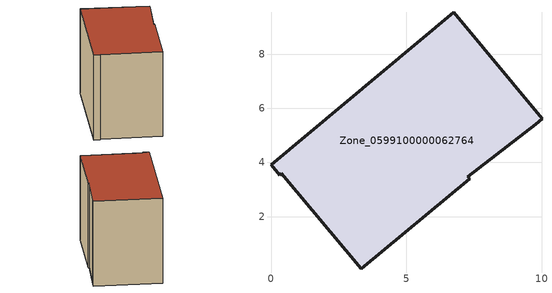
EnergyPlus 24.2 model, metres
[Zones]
Zone_0599100000062764
 floor ground (C_G): 10.01,5.61 9.78,5.42 7.28,3.48 7.34,3.4 3.34,0.08 0.38,3.61 0.32,3.54 0,3.92 6.75,9.55 z0
 wall outside (C_F): 10.01,5.61 6.75,9.55 0,3.92 0.32,3.54 0.38,3.61 3.34,0.08 7.34,3.4 7.28,3.48 9.78,5.42 10.01,5.61 z0:6.71
 roof outside (C_R): 9.78,5.42 10.01,5.61 6.75,9.55 0,3.92 0.32,3.54 0.38,3.61 3.34,0.08 7.34,3.4 7.28,3.48 z6.71
[BUILDING]
Pand.0599100000062764: North Axis=0; Terrain=City; Loads Convergence Tolerance Value=0.04; Temperature Convergence Tolerance Value=0.4; Solar Distribution=FullExterior; Maximum Number of Warmup Days=25; Minimum Number of Warmup Days=1
[Site:Location]
Rotterdam.The.Hague.AP_ZH_NLD Design_Conditions: Latitude=51.96; Longitude=4.45; Time Zone=1; Elevation=-4.5
[SITE:GROUNDTEMPERATURE:BUILDINGSURFACE]
18, 18, 18, 18, 18, 18, 18, 18, 18, 18, 18, 18
[MATERIAL] Thermal Absorptance=0.9; Solar Absorptance=0.7; Visible Absorptance=0.7
Name | Roughness | Thickness | Conductivity | Density | Specific Heat
G.TC.1946 | MediumSmooth | 0.15 | 1 | 540 | 1210
F.TC.1946 | Rough | 0.3 | 0.857143 | 1920 | 840
R.TC.1946 | MediumRough | 0.2 | 0.909091 | 1500 | 1000
[CONSTRUCTION]
C_G: G.TC.1946
C_F: F.TC.1946
C_R: R.TC.1946
[ZONE]
Zone_0599100000062764: Type=1; Multiplier=1; Ceiling Height=Autocalculate; Volume=Autocalculate; Floor Area=autocalculate; Part of Total Floor Area=Yes
[ZONEINFILTRATION:DESIGNFLOWRATE]
Infil_Zone_0599100000062764: Zone or ZoneList or Space or SpaceList=Zone_0599100000062764; Schedule=AlwaysOn; Design Flow Rate Calculation Method=Flow/Area; Flow Rate per Floor Area=0.003; Constant Term Coefficient=1; Temperature Term Coefficient=0; Velocity Term Coefficient=0; Velocity Squared Term Coefficient=0
[HVACTEMPLATE:ZONE:IDEALLOADSAIRSYSTEM]
Zone_0599100000062764: Maximum Heating Supply Air Temperature=50; Minimum Cooling Supply Air Temperature=13; Maximum Heating Supply Air Humidity Ratio=0.0156; Minimum Cooling Supply Air Humidity Ratio=0.0077; Heating Limit=NoLimit; Cooling Limit=NoLimit; Dehumidification Control Type=ConstantSensibleHeatRatio; Cooling Sensible Heat Ratio=0.7; Dehumidification Setpoint=60; Humidification Control Type=None; Humidification Setpoint=30; Outdoor Air Method=None; Outdoor Air Flow Rate per Person=0.00944; Outdoor Air Flow Rate per Zone Floor Area=0; Outdoor Air Flow Rate per Zone=0; Demand Controlled Ventilation Type=None; Outdoor Air Economizer Type=NoEconomizer; Heat Recovery Type=None; Sensible Heat Recovery Effectiveness=0.7; Latent Heat Recovery Effectiveness=0.65
[ZONECONTROL:THERMOSTAT]
ThermostatControl_Zone_0599100000062764: Zone or ZoneList=Zone_0599100000062764; Control Type Schedule=DualSetpointControlType; Control 1=Thermostat_Zone_0599100000062764; Temperature Difference Between Cutout And Setpoint=0
[THERMOSTATSETPOINT:DUALSETPOINT]
Thermostat_Zone_0599100000062764: Heating Setpoint Temperature Schedule=HeatingSetpoint_Zone_0599100000062764; Cooling Setpoint Temperature Schedule=CoolingSetpoint_Zone_0599100000062764
[SCHEDULE:COMPACT]
HeatingSetpoint_Zone_0599100000062764: Through: 12/31, For: AllDays, Until: 24:00, 21
CoolingSetpoint_Zone_0599100000062764: Through: 12/31, For: AllDays, Until: 24:00, 24
DualSetpointControlType: Through: 12/31, For: AllDays, Until: 24:00, 4
AlwaysOn: Through: 12/31, For: AllDays, Until: 24:00, 1
